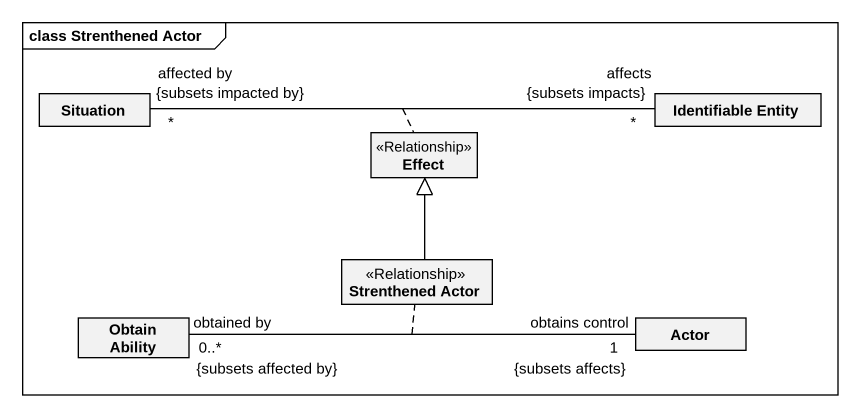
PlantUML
@startuml
mainframe class Strenthened Actor
hide circle
hide empty members
class Situation
class "Identifiable Entity" as Identifiable_Entity
class Effect <<Relationship>>
class "Strenthened Actor" as Strenthened_Actor <<Relationship>>
class "Obtain Ability" as Obtain_Ability
class "Actor" as Actor_
Situation "affected by\n*\n{subsets impacted by}" -right- "affects\n*\n{subsets impacts}" Identifiable_Entity
(Situation, Identifiable_Entity) .. Effect
Strenthened_Actor -up-|> Effect
Obtain_Ability "obtained by\n0..*\n{subsets affected by}" -right- "obtains control\n1\n{subsets affects}" Actor_
(Obtain_Ability, Actor_) .. Strenthened_Actor
@enduml
